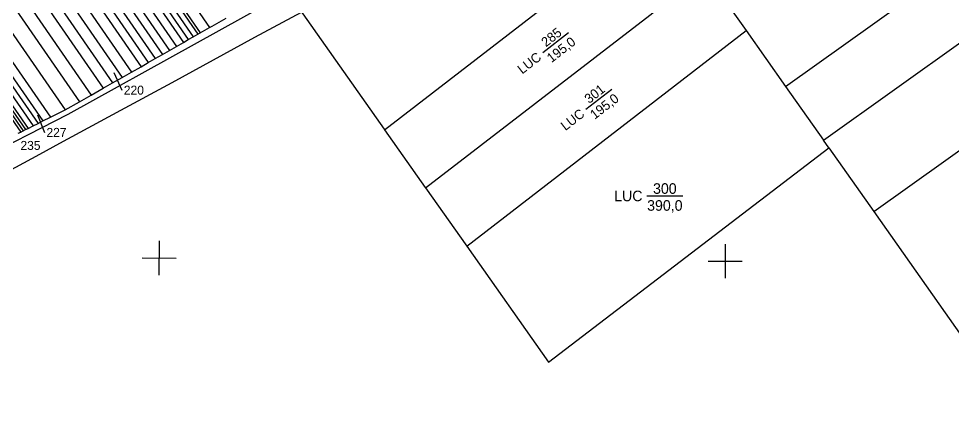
# Model space of a CAD drawing. Header units: metres. Extents: x 591850 to 11787374, y 2319432 to 2388242.
# Drawn here: x 11787070.8 to 11787159.1, y 2387870.9 to 2387908.8 of the extents above; entities that cross this region are included whole.
import ezdxf
from ezdxf.enums import TextEntityAlignment as Align

# ---------------------------------------------------------------- set-up
doc = ezdxf.new("R2010")
doc.units = ezdxf.units.M
for name, color, linetype in [('FeatureAttribs', 7, 'Continuous'), ('Level 10', 7, 'Continuous'), ('Level 13', 7, 'Continuous'), ('Level 22', 7, 'Continuous'), ('Level 63', 7, 'Continuous')]:
    doc.layers.add(name, color=color, linetype=linetype)

# ---------------------------------------------------------------- blocks, each defined once
blk = doc.blocks.new('FEATURE')

msp = doc.modelspace()

# ---------------------------------------------------------------- linework, layer by layer
at = {"layer": 'Level 10', "color": 7}
for points in [[(11787044.065, 2387970.442), (11787087.69, 2387907.292)], [(11787044.284, 2387970.576), (11787087.912, 2387907.42)], [(11787045.157, 2387971.113), (11787088.806, 2387907.928)], [(11787042.752, 2387969.639), (11787086.351, 2387906.527)], [(11787043.189, 2387969.907), (11787086.797, 2387906.782)], [(11787043.627, 2387970.175), (11787087.245, 2387907.036)], [(11787041.441, 2387968.832), (11787085.011, 2387905.761)], [(11787042.096, 2387969.237), (11787085.682, 2387906.143)], [(11787040.125, 2387968.029), (11787083.672, 2387904.996)], [(11787040.783, 2387968.43), (11787084.342, 2387905.376)], [(11787038.811, 2387967.224), (11787082.33, 2387904.227)], [(11787039.468, 2387967.626), (11787083, 2387904.611)], [(11787037.055, 2387966.15), (11787080.538, 2387903.206)], [(11787037.932, 2387966.688), (11787081.434, 2387903.717)], [(11787035.3, 2387965.075), (11787078.743, 2387902.187)], [(11787036.179, 2387965.611), (11787079.642, 2387902.695)], [(11787034.202, 2387964.402), (11787077.626, 2387901.542)], [(11787033.104, 2387963.727), (11787076.5, 2387900.908)], [(11787031.785, 2387962.919), (11787075.15, 2387900.144)], [(11787029.804, 2387961.703), (11787073.054, 2387899.096)], [(11787030.463, 2387962.111), (11787073.755, 2387899.443)], [(11787028.036, 2387960.622), (11787071.184, 2387898.163)], [(11787028.259, 2387960.754), (11787071.418, 2387898.279)], [(11787028.481, 2387960.89), (11787071.652, 2387898.395)], [(11787028.922, 2387961.161), (11787072.121, 2387898.628)], [(11787029.363, 2387961.431), (11787072.589, 2387898.86)], [(11787027.815, 2387960.488), (11787070.952, 2387898.043)], [(11787143.25, 2387902.352), (11787176.802, 2387926.306)], [(11787146.827, 2387897.282), (11787180.4, 2387921.251)], [(11787105.301, 2387898.329), (11787105.345, 2387898.268), (11787131.748, 2387918.657)], [(11787151.592, 2387890.527), (11787185.197, 2387914.518)], [(11787109.231, 2387892.757), (11787135.635, 2387913.147)], [(11787135.635, 2387913.147), (11787135.669, 2387913.098), (11787139.522, 2387907.636)], [(11787054.957, 2387886.291), (11787057.727, 2387887.796), (11787060.512, 2387889.308), (11787063.311, 2387890.828), (11787068.951, 2387893.891), (11787072.744, 2387895.951), (11787074.65, 2387896.986), (11787076.562, 2387898.025), (11787080.408, 2387900.114), (11787085.254, 2387902.745), (11787089.162, 2387904.868), (11787091.127, 2387905.935), (11787093.099, 2387907.006), (11787097.493, 2387909.393), (11787097.606, 2387909.233), (11787105.301, 2387898.329)], [(11787070.718, 2387897.926), (11787070.952, 2387898.043), (11787071.184, 2387898.163), (11787071.418, 2387898.279), (11787071.652, 2387898.395), (11787072.121, 2387898.628), (11787072.589, 2387898.86), (11787073.054, 2387899.096), (11787073.755, 2387899.443), (11787075.15, 2387900.144), (11787076.5, 2387900.908), (11787077.626, 2387901.542), (11787078.743, 2387902.187), (11787079.642, 2387902.695), (11787080.538, 2387903.206), (11787081.434, 2387903.717), (11787082.33, 2387904.227), (11787083, 2387904.611), (11787083.672, 2387904.996), (11787084.342, 2387905.376), (11787085.011, 2387905.761), (11787085.682, 2387906.143), (11787086.351, 2387906.527), (11787086.797, 2387906.782), (11787087.245, 2387907.036), (11787087.69, 2387907.292), (11787087.912, 2387907.42), (11787088.806, 2387907.928), (11787089.041, 2387908.067), (11787089.492, 2387908.312), (11787089.943, 2387908.568), (11787090.37, 2387908.814)], [(11787113.119, 2387887.247), (11787139.522, 2387907.636)], [(11787139.522, 2387907.636), (11787143.25, 2387902.352)], [(11787143.25, 2387902.352), (11787146.827, 2387897.282)], [(11787105.345, 2387898.268), (11787109.189, 2387892.816), (11787109.231, 2387892.757), (11787113.119, 2387887.247), (11787120.852, 2387876.288)], [(11787120.852, 2387876.288), (11787147.339, 2387896.555), (11787146.827, 2387897.282)], [(11787147.339, 2387896.555), (11787151.592, 2387890.527), (11787159.92, 2387878.72), (11787165.449, 2387870.882), (11787197.579, 2387897.126)]]:
    msp.add_lwpolyline(points, dxfattribs=at)
at = {"layer": 'Level 13', "color": 7}
for points in [[(11787120.296, 2387905.558, 0), (11787122.733, 2387907.45, 0)], [(11787124.384, 2387900.202, 0), (11787126.82, 2387902.094, 0)], [(11787130.129, 2387892.004, 0), (11787133.557, 2387892.004, 0)]]:
    msp.add_polyline3d(points, dxfattribs=at)
at = {"layer": 'Level 13', "color": 1}
for points in [[(11787079.759, 2387903.686, 0), (11787080.511, 2387902.015, 0)], [(11787072.549, 2387899.675, 0), (11787073.196, 2387898.017, 0)]]:
    msp.add_polyline3d(points, dxfattribs=at)
at = {"layer": 'Level 22', "color": 7}
for points in [[(11787075.438, 2387899.741, 0), (11787111.254, 2387919.636, 0)], [(11787075.438, 2387899.741, 0), (11787111.254, 2387919.636, 0)], [(11787075.438, 2387899.741, 0), (11787111.254, 2387919.636, 0)], [(11787075.438, 2387899.741, 0), (11787111.254, 2387919.636, 0)], [(11787049.209, 2387886.323, 0), (11787075.438, 2387899.741, 0)], [(11787049.209, 2387886.323, 0), (11787075.438, 2387899.741, 0)], [(11787049.209, 2387886.323, 0), (11787075.438, 2387899.741, 0)], [(11787049.209, 2387886.323, 0), (11787075.438, 2387899.741, 0)]]:
    msp.add_polyline3d(points, dxfattribs=at)
at = {"layer": 'Level 63', "color": 7}
for points in [[(11787084.037, 2387887.744, 0), (11787084.019, 2387884.514, 0)], [(11787137.559, 2387887.447, 0), (11787137.541, 2387884.216, 0)], [(11787082.423, 2387886.138, 0), (11787085.634, 2387886.12, 0)], [(11787135.944, 2387885.84, 0), (11787139.155, 2387885.823, 0)]]:
    msp.add_polyline3d(points, dxfattribs=at)

# ---------------------------------------------------------------- block references
at = {"layer": 'FeatureAttribs'}
ref = msp.add_blockref('FEATURE', (11787121.392, 2387906.662), dxfattribs=at)
ref.add_attrib('NAME', '285', dxfattribs={"color": 1, "height": 0.9, "rotation": 37.8}).set_placement((11787121.392, 2387906.662), align=Align.CENTER)
ref = msp.add_blockref('FEATURE', (11787121.76, 2387906.188), dxfattribs=at)
ref.add_attrib('NAME', '195,0', dxfattribs={"color": 1, "height": 0.9, "rotation": 37.8}).set_placement((11787121.76, 2387906.188), align=Align.TOP_CENTER)
ref = msp.add_blockref('FEATURE', (11787119.98, 2387905.312), dxfattribs=at)
ref.add_attrib('NAME', 'LUC', dxfattribs={"color": 3, "height": 0.9, "rotation": 37.8}).set_placement((11787119.98, 2387905.312), align=Align.MIDDLE_RIGHT)
ref = msp.add_blockref('FEATURE', (11787081.648, 2387902.009), dxfattribs=at)
ref.add_attrib('NAME', '220', dxfattribs={"color": 1, "height": 0.85}).set_placement((11787081.648, 2387902.009), align=Align.MIDDLE_CENTER)
ref = msp.add_blockref('FEATURE', (11787125.479, 2387901.306), dxfattribs=at)
ref.add_attrib('NAME', '301', dxfattribs={"color": 1, "height": 0.9, "rotation": 37.8}).set_placement((11787125.479, 2387901.306), align=Align.CENTER)
ref = msp.add_blockref('FEATURE', (11787125.847, 2387900.832), dxfattribs=at)
ref.add_attrib('NAME', '195,0', dxfattribs={"color": 1, "height": 0.9, "rotation": 37.8}).set_placement((11787125.847, 2387900.832), align=Align.TOP_CENTER)
ref = msp.add_blockref('FEATURE', (11787124.068, 2387899.957), dxfattribs=at)
ref.add_attrib('NAME', 'LUC', dxfattribs={"color": 3, "height": 0.9, "rotation": 37.8}).set_placement((11787124.068, 2387899.957), align=Align.MIDDLE_RIGHT)
ref = msp.add_blockref('FEATURE', (11787074.335, 2387898.011), dxfattribs=at)
ref.add_attrib('NAME', '227', dxfattribs={"color": 1, "height": 0.85}).set_placement((11787074.335, 2387898.011), align=Align.MIDDLE_CENTER)
ref = msp.add_blockref('FEATURE', (11787071.874, 2387896.781), dxfattribs=at)
ref.add_attrib('NAME', '235', dxfattribs={"color": 1, "height": 0.85}).set_placement((11787071.874, 2387896.781), align=Align.MIDDLE_CENTER)
ref = msp.add_blockref('FEATURE', (11787131.843, 2387892.204), dxfattribs=at)
ref.add_attrib('NAME', '300', dxfattribs={"color": 1, "height": 1}).set_placement((11787131.843, 2387892.204), align=Align.CENTER)
ref = msp.add_blockref('FEATURE', (11787129.729, 2387892.004), dxfattribs=at)
ref.add_attrib('NAME', 'LUC', dxfattribs={"color": 3, "height": 1}).set_placement((11787129.729, 2387892.004), align=Align.MIDDLE_RIGHT)
ref = msp.add_blockref('FEATURE', (11787131.843, 2387891.604), dxfattribs=at)
ref.add_attrib('NAME', '390,0', dxfattribs={"color": 1, "height": 1}).set_placement((11787131.843, 2387891.604), align=Align.TOP_CENTER)

doc.saveas('drawing.dxf')
